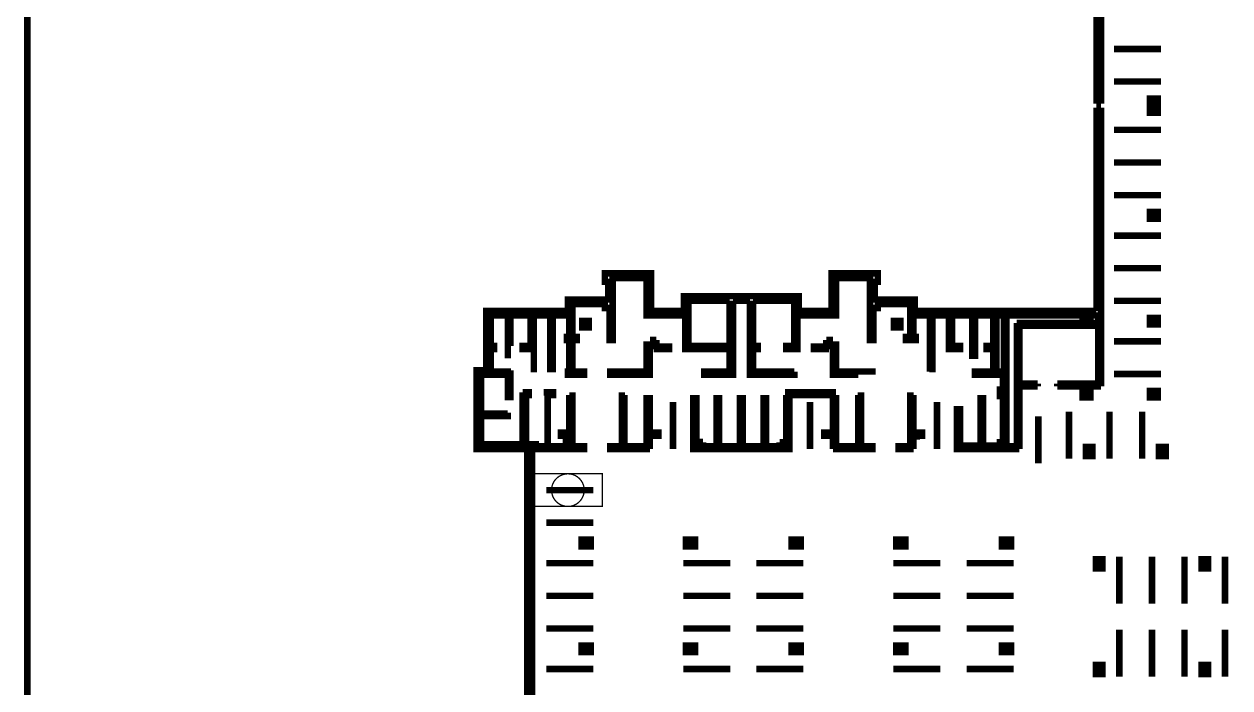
# Model space of a CAD drawing. Header units: millimetres. Extents: x 0 to 1249171, y -42321 to 335084.
# Drawn here: x 1010652 to 1103042, y 182300 to 233150 of the extents above; entities that cross this region are included whole.
import ezdxf

# ---------------------------------------------------------------- set-up
doc = ezdxf.new("R2010")
doc.units = ezdxf.units.MM
doc.header["$LTSCALE"] = 1000
for name, color, linetype in [('P_core', 1, 'Continuous'), ('P_lot', 5, 'Continuous'), ('留孔', 1, 'Continuous')]:
    doc.layers.add(name, color=color, linetype=linetype)
doc.layers.add('P_wall', color=7, linetype='Continuous', lineweight=50)

msp = doc.modelspace()

# ---------------------------------------------------------------- linework, layer by layer
at = {"layer": 'P_core'}
for points in [[(1054171.878457565, 209660.0000000001), (1053171.878457565, 209660.0000000001), (1054171.878457565, 210660.0000000001), (1053171.878457565, 210660.0000000001)], [(1077051.878345816, 209660.0000000001), (1078051.878345816, 209660.0000000001), (1077051.878345816, 210660.0000000001), (1078051.878345816, 210660.0000000001)]]:
    msp.add_solid(points, dxfattribs=at)
at = {"layer": 'P_lot', "extrusion": (4.979627287569227e-22, -5.180316286250142e-09, 1), "const_width": 500}
for points in [[(1094166.733943806, 231249.9997228928), (1097766.733943806, 231249.9997228928)], [(1094166.733943806, 228749.9997228928), (1097766.733943806, 228749.9997228928)]]:
    msp.add_lwpolyline(points, dxfattribs=at)
for points, elevation in [([(1094166.733943806, 225049.99972124), (1097766.733943806, 225049.99972124)], -1.295079071562541e-05), ([(1094166.733943806, 222549.99972124), (1097766.733943806, 222549.99972124)], -1.295079071562541e-05), ([(1094166.733943806, 220049.99972124), (1097766.733943806, 220049.99972124)], -1.295079071562628e-05), ([(1094166.733943806, 216949.99972124), (1097766.733943806, 216949.99972124)], -1.295079071562541e-05), ([(1094166.733943806, 214449.99972124), (1097766.733943806, 214449.99972124)], -1.295079071562628e-05), ([(1094166.733943806, 211949.99972124), (1097766.733943806, 211949.99972124)], -2.590158143125149e-05), ([(1094166.733943806, 208849.99972124), (1097766.733943806, 208849.99972124)], -1.295079071562628e-05), ([(1094166.733943806, 206349.99972124), (1097766.733943806, 206349.99972124)], -1.295079071562541e-05), ([(1050666.733943806, 197449.9997263694), (1054266.733943806, 197449.9997263694)], 1.718531491314773e-05), ([(1050666.733943806, 194949.9997263694), (1054266.733943806, 194949.9997263694)], 4.23452419752252e-06), ([(1050666.733943806, 191849.9997263694), (1054266.733943806, 191849.9997263694)], 4.23452419752252e-06), ([(1066766.733943826, 191849.9997263693), (1070366.733943826, 191849.9997263693)], -8.71626651810182e-06), ([(1082866.733943826, 191849.9997263694), (1086466.733943826, 191849.9997263694)], -8.71626651810182e-06), ([(1050666.733943806, 189349.9997263694), (1054266.733943806, 189349.9997263694)], 4.23452419752252e-06), ([(1066766.733943826, 189349.99972637), (1070366.733943826, 189349.99972637)], -1.126528810746246e-05), ([(1082866.733943826, 189349.99972637), (1086466.733943826, 189349.99972637)], -1.126528810746246e-05), ([(1050666.733943806, 186849.9997263694), (1054266.733943806, 186849.9997263694)], 4.234524197523387e-06), ([(1066766.733943826, 186849.99972637), (1070366.733943826, 186849.99972637)], -1.126528810746235e-05), ([(1082866.733943826, 186849.99972637), (1086466.733943826, 186849.99972637)], -1.126528810746256e-05), ([(1050666.733943806, 183749.9997263694), (1054266.733943806, 183749.9997263694)], 4.23452419752252e-06), ([(1066766.733943826, 183749.99972637), (1070366.733943826, 183749.99972637)], -1.126528810746246e-05), ([(1082866.733943826, 183749.99972637), (1086466.733943826, 183749.99972637)], -1.126528810746246e-05)]:
    msp.add_lwpolyline(points, dxfattribs=dict(at, elevation=elevation))
at = {"layer": 'P_lot', "const_width": 500}
for points in [[(1060373.418297257, 200599.7477865982), (1060373.418297257, 204199.7477865982)], [(1070873.418297257, 200599.7477848516), (1070873.418297257, 204199.7477848516)], [(1080601.730890335, 200599.7477832548), (1080601.730890335, 204199.7477832548)]]:
    msp.add_lwpolyline(points, dxfattribs=at)
at = {"layer": 'P_lot', "const_width": 500, "elevation": 4.234524197522544e-06}
msp.add_lwpolyline([(1088366.733943827, 199499.9997212398), (1088366.733943827, 203099.9997212398)], dxfattribs=at)
at = {"layer": 'P_lot', "extrusion": (5.180316286250142e-09, -4.989826842061759e-22, 1), "const_width": 500}
for points, elevation in [([(1090716.733943827, 203449.9997212398), (1090716.733943827, 199849.9997212398)], -2.240871160287909e-06), ([(1093816.733943826, 203449.9997212398), (1093816.733943826, 199849.9997212398)], -6.475395357813235e-06), ([(1096316.733943826, 203449.9997212398), (1096316.733943826, 199849.9997212398)], -6.475395357813235e-06), ([(1094566.733943826, 186749.9997212407), (1094566.733943826, 183149.9997212407)], -2.016881791525929e-06), ([(1097066.733943826, 186749.9997212407), (1097066.733943826, 183149.9997212407)], -2.016881791525061e-06), ([(1099566.733943826, 186749.9997212407), (1099566.733943826, 183149.9997212407)], -2.016881791525061e-06), ([(1102666.733943826, 186749.9997212407), (1102666.733943826, 183149.9997212407)], -2.016881791525061e-06)]:
    msp.add_lwpolyline(points, dxfattribs=dict(at, elevation=elevation))
at = {"layer": 'P_lot', "extrusion": (5.180316286250142e-09, 4.989826842061759e-22, 1), "const_width": 500}
for points, elevation in [([(1094566.733943826, 188749.9997212387), (1094566.733943826, 192349.9997212387)], -2.016881791525931e-06), ([(1097066.733943826, 188749.9997212387), (1097066.733943826, 192349.9997212387)], -2.016881791525064e-06), ([(1099566.733943826, 188749.9997212387), (1099566.733943826, 192349.9997212387)], -2.016881791525064e-06), ([(1102666.733943826, 188749.9997212387), (1102666.733943826, 192349.9997212387)], -2.016881791525064e-06)]:
    msp.add_lwpolyline(points, dxfattribs=dict(at, elevation=elevation))
at = {"layer": 'P_lot', "extrusion": (-4.979627287569227e-22, -5.180316286250142e-09, 1), "const_width": 500}
for points, elevation in [([(1064766.733943826, 191849.9997263693), (1061166.733943826, 191849.9997263693)], -8.716266518101814e-06), ([(1080866.733943826, 191849.9997263694), (1077266.733943826, 191849.9997263694)], -8.716266518101814e-06), ([(1064766.733943826, 189349.99972637), (1061166.733943826, 189349.99972637)], -1.126528810746245e-05), ([(1080866.733943826, 189349.99972637), (1077266.733943826, 189349.99972637)], -1.126528810746245e-05), ([(1064766.733943826, 186849.99972637), (1061166.733943826, 186849.99972637)], -1.126528810746234e-05), ([(1080866.733943826, 186849.99972637), (1077266.733943826, 186849.99972637)], -1.126528810746245e-05), ([(1064766.733943826, 183749.99972637), (1061166.733943826, 183749.99972637)], -1.126528810746245e-05), ([(1080866.733943826, 183749.99972637), (1077266.733943826, 183749.99972637)], -1.126528810746245e-05)]:
    msp.add_lwpolyline(points, dxfattribs=dict(at, elevation=elevation))
at = {"layer": 'P_wall', "const_width": 500}
for points in [[(1010901.866767701, 334834.20989163), (1248920.534759593, 334834.20989163), (1248920.534759593, -42071.08277393237), (1010901.866767701, -42071.08277393237)], [(1058601.731220077, 208604.9996471065), (1058351.731220077, 208604.9996471065), (1058351.731220077, 206534.9996471065), (1057851.731220077, 206534.9996471065), (1057851.731220077, 206284.9996471065), (1058601.731220077, 206284.9996471065)], [(1058601.731220077, 208604.9996471065), (1058351.731220077, 208604.9996471065), (1058351.731220077, 206534.9996471065), (1057851.731220077, 206534.9996471065), (1057851.731220077, 206284.9996471065), (1058601.731220077, 206284.9996471065)], [(1072621.73089899, 208604.9996471065), (1072871.73089899, 208604.9996471065), (1072871.73089899, 206534.9996471065), (1073371.73089899, 206534.9996471065), (1073371.73089899, 206284.9996471065), (1072621.73089899, 206284.9996471065)], [(1072621.73089899, 208604.9996471065), (1072871.73089899, 208604.9996471065), (1072871.73089899, 206534.9996471065), (1073371.73089899, 206534.9996471065), (1073371.73089899, 206284.9996471065), (1072621.73089899, 206284.9996471065)], [(1052321.731469234, 206284.8272689765), (1052321.731469535, 206534.9996471065), (1052421.731469234, 206534.9996471065), (1052421.731469234, 208394.9996471065), (1052671.731469234, 208394.9996471065), (1052671.731469234, 206534.8272689765), (1053071.731469234, 206534.8272689765), (1053071.731469234, 206284.8272689765), (1052471.731469234, 206284.8272689765)], [(1052321.731469234, 206284.8272689765), (1052321.731469535, 206534.9996471065), (1052421.731469234, 206534.9996471065), (1052421.731469234, 208394.9996471065), (1052671.731469234, 208394.9996471065), (1052671.731469234, 206534.8272689765), (1053071.731469234, 206534.8272689765), (1053071.731469234, 206284.8272689765), (1052471.731469234, 206284.8272689765)], [(1064711.73248856, 206534.9996471065), (1062861.732470802, 206534.9996471064), (1062861.732470802, 206284.9996471064), (1064961.73248856, 206284.9996471065), (1064961.73248856, 207034.9996471065), (1064711.73248856, 207034.9996471065)], [(1064711.73248856, 206534.9996471065), (1062861.732470802, 206534.9996471064), (1062861.732470802, 206284.9996471064), (1064961.73248856, 206284.9996471065), (1064961.73248856, 207034.9996471065), (1064711.73248856, 207034.9996471065)], [(1066511.730363046, 206534.9996471065), (1068361.730380804, 206534.9996471064), (1068361.730380804, 206284.9996471064), (1066261.730363046, 206284.9996471065), (1066261.730363046, 207034.9996471065), (1066511.730363046, 207034.9996471065)], [(1066511.730363046, 206534.9996471065), (1068361.730380804, 206534.9996471064), (1068361.730380804, 206284.9996471064), (1066261.730363046, 206284.9996471065), (1066261.730363046, 207034.9996471065), (1066511.730363046, 207034.9996471065)], [(1058601.731383895, 201604.9996441497), (1059251.731142929, 201604.9996441497), (1059251.731142929, 201854.9996441497), (1058601.731383895, 201854.9996441497), (1058601.731383895, 203754.9996441497), (1058351.731383895, 203754.9996441497), (1058351.731383895, 201304.999618783), (1058601.731383895, 201304.999618783)], [(1058601.731383895, 201604.9996441497), (1059251.731142929, 201604.9996441497), (1059251.731142929, 201854.9996441497), (1058601.731383895, 201854.9996441497), (1058601.731383895, 203754.9996441497), (1058351.731383895, 203754.9996441497), (1058351.731383895, 201304.999618783), (1058601.731383895, 201304.999618783)], [(1068803.730898989, 200854.9997514128), (1068803.730898989, 201104.9998063423), (1069051.750118718, 201104.9998063423), (1069051.995170159, 203654.9996441497), (1069301.995170159, 203654.9996441497), (1069302.277580448, 200604.999654651), (1068551.729761546, 200604.9996576656), (1068551.729761546, 200854.9997514128)], [(1068803.730898989, 200854.9997514128), (1068803.730898989, 201104.9998063423), (1069051.750118718, 201104.9998063423), (1069051.995170159, 203654.9996441497), (1069301.995170159, 203654.9996441497), (1069302.277580448, 200604.999654651), (1068551.729761546, 200604.9996576656), (1068551.729761546, 200854.9997514128)], [(1082872.731424342, 200604.9995983955), (1082872.731424342, 200854.9997514128), (1082371.731382372, 200854.9997514128), (1082371.731382372, 203654.9996441497), (1082121.731382372, 203654.9996441497), (1082122.748273443, 200604.9995983955)], [(1082872.731424342, 200604.9995983955), (1082872.731424342, 200854.9997514128), (1082371.731382372, 200854.9997514128), (1082371.731382372, 203654.9996441497), (1082121.731382372, 203654.9996441497), (1082122.748273443, 200604.9995983955)]]:
    msp.add_lwpolyline(points, close=True, dxfattribs=at)
for points in [[(1092816.734184204, 227049.9997203654), (1092816.734184204, 255179.9994043994)], [(1093166.150313561, 255180.0095392091), (1093166.734184204, 227049.9997203654)], [(1093166.734184204, 227049.9997203654), (1092816.734184204, 227049.9997203654)], [(1097516.734184204, 226949.9997203654), (1097516.734184204, 227449.9997203654), (1096916.734184204, 227449.9997203654), (1096916.734184204, 226949.9997203654), (1097516.734184204, 226949.9997203654)], [(1092816.734184204, 226749.9997203652), (1093166.734184204, 226749.9997203652)], [(1092816.734184204, 211179.9997203652), (1092816.734184204, 226749.9997203652)], [(1093166.734184204, 226749.9997203652), (1093166.734184204, 210829.9997203652)], [(1097516.734184204, 226349.9997203654), (1097516.734184204, 226849.9997203654), (1096916.734184204, 226849.9997203654), (1096916.734184204, 226349.9997203654), (1097516.734184204, 226349.9997203654)], [(1097516.734184204, 218249.9997203654), (1097516.734184204, 218749.9997203654), (1096916.734184204, 218749.9997203654), (1096916.734184204, 218249.9997203654), (1097516.734184204, 218249.9997203654)], [(1064711.732492244, 211954.999422656), (1061561.7333366, 211954.9996167434), (1061561.734251574, 208494.9996467428), (1062171.731952616, 208494.9996471065), (1062171.731952616, 208244.9996471065), (1061311.734263942, 208244.9996467428), (1061311.734091581, 210834.9997510492), (1058351.731952616, 210834.9997514128), (1058351.731952616, 213604.9995818597), (1058351.731466922, 213704.999451261), (1055751.731466922, 213704.999451261), (1055751.731466922, 213404.9994512611), (1055751.731466922, 212054.9994132519), (1055751.731466922, 212054.9994132519), (1055751.731466922, 208944.9995818597), (1055501.731466922, 208944.9995818597), (1055501.731609465, 211404.9995821357), (1055151.731898665, 211404.9995821357), (1055151.731756121, 211704.9995657079), (1052671.731469234, 211704.999451261), (1052671.731472378, 209194.9995818597), (1052994.729546717, 209194.9995818597), (1052994.729546717, 208944.9993046654), (1052244.731472698, 208944.9995818597), (1052244.731472698, 209194.9995818597), (1052421.731472087, 209194.9995821498), (1052421.731469202, 210834.9994738058), (1049711.731779175, 210834.9994738058), (1049711.731608474, 208244.9996471065), (1048851.731469234, 208244.9996471065), (1048851.731469234, 208494.9996471065), (1049461.731620842, 208494.9996471065), (1049461.73177606, 210834.9994738058), (1046411.929657395, 210834.9994738058), (1046411.929657395, 208494.9996471065), (1046661.730478845, 208494.9996471065), (1046661.730478845, 208244.9996471065), (1046411.929657395, 208244.9996471065), (1046411.929657395, 206534.9996471065), (1047711.730364568, 206534.9996471065), (1047711.730364568, 206284.9996471065), (1045661.731142954, 206284.9996471065), (1045661.731142954, 206284.9996636423), (1045661.731142953, 206284.9996636423), (1045661.731142954, 200954.999327333), (1048851.731469234, 200954.9997514128), (1048851.731469234, 203654.9996441497), (1049101.731469234, 203654.9996441497), (1049101.731469234, 200954.9997514128), (1049851.730900512, 200954.9997514128), (1049851.730900512, 200604.9997514127), (1045311.731142954, 200604.9997514127), (1045311.731142953, 206634.9996471065), (1046061.929657395, 206634.9996471065), (1046061.929657395, 211184.9997514128), (1052321.731469234, 211184.9997514128), (1052321.731469234, 212054.9994132519), (1055401.731466922, 212054.9994132519), (1055401.731466922, 213404.9994512611), (1055151.731524936, 213404.9994512611), (1055151.731524936, 214054.999451261), (1058701.731952616, 214054.999451261), (1058701.731952616, 211184.9997514128), (1060861.731637751, 211184.9997514128), (1061211.730100766, 211184.9997514128), (1061211.730100766, 212304.9996383088), (1070011.729976001, 212304.9990960963), (1070011.729976001, 211184.9997514128), (1072521.73089899, 211184.9997514128), (1072521.73089899, 214054.5973303338), (1076071.73132667, 214054.5973303338), (1076071.73132667, 213404.5973303338), (1075821.731498111, 213404.5973534178), (1075821.731441651, 212054.9995548598), (1078901.731382372, 212054.9994149854), (1078901.731382372, 211184.9997514128), (1081761.731110089, 211184.9997514128), (1085161.929657395, 211184.9997514128), (1085161.929657395, 209344.9996471065), (1085161.730666596, 208094.9996471065), (1084911.73180404, 208094.9996471065), (1084911.73180404, 208244.9996471065), (1084411.73180404, 208244.9996471065), (1084411.73180404, 208494.9996471065), (1084911.73180404, 208494.9996471065), (1084911.731804039, 210834.9997514128), (1081761.731110089, 210834.9997514128), (1081761.731230764, 208494.9996471065), (1082371.731382372, 208494.9996471065), (1082371.731382372, 208244.9996471065), (1081511.731243132, 208244.9996471065), (1081511.731073691, 210834.9997514128), (1078801.731382372, 210834.9997514128), (1078801.731382372, 209194.9995821498), (1078978.731378909, 209194.9995818597), (1078978.731378909, 208944.9995818597), (1078751.731378909, 208944.9995818597), (1078228.73330489, 208944.9995818597), (1078228.73330489, 209194.9995818597), (1078551.731382372, 209194.9995818597), (1078551.731382372, 211704.9995818597), (1076071.731095485, 211704.9995818597), (1076071.731095485, 211404.9995821357), (1075721.731099598, 211404.9995821357), (1075721.731104761, 208944.9995818597), (1075471.731104761, 208944.9995818597), (1075471.731528423, 213704.999451261), (1072871.73146769, 213704.999451261), (1072871.730888725, 210834.9997514128), (1069911.734198771, 210834.9997514128), (1069911.734023145, 208244.9996471065), (1069051.249802417, 208244.9996471065), (1069051.249802417, 208494.9996471065), (1069661.734035513, 208494.9996471065), (1069661.734035513, 211954.9991176613), (1066511.730100655, 211954.999311749)], [(1064711.732492244, 211954.999422656), (1061561.7333366, 211954.9996167434), (1061561.734251574, 208494.9996467428), (1062171.731952616, 208494.9996471065), (1062171.731952616, 208244.9996471065), (1061311.734263942, 208244.9996467428), (1061311.734091581, 210834.9997510492), (1058351.731952616, 210834.9997514128), (1058351.731952616, 213604.9995818597), (1058351.731466922, 213704.999451261), (1055751.731466922, 213704.999451261), (1055751.731466922, 213404.9994512611), (1055751.731466922, 212054.9994132519), (1055751.731466922, 212054.9994132519), (1055751.731466922, 208944.9995818597), (1055501.731466922, 208944.9995818597), (1055501.731609465, 211404.9995821357), (1055151.731898665, 211404.9995821357), (1055151.731756121, 211704.9995657079), (1052671.731469234, 211704.999451261), (1052671.731472378, 209194.9995818597), (1052994.729546717, 209194.9995818597), (1052994.729546717, 208944.9993046654), (1052244.731472698, 208944.9995818597), (1052244.731472698, 209194.9995818597), (1052421.731472087, 209194.9995821498), (1052421.731469202, 210834.9994738058), (1049711.731779175, 210834.9994738058), (1049711.731608474, 208244.9996471065), (1048851.731469234, 208244.9996471065), (1048851.731469234, 208494.9996471065), (1049461.731620842, 208494.9996471065), (1049461.73177606, 210834.9994738058), (1046411.929657395, 210834.9994738058), (1046411.929657395, 208494.9996471065), (1046661.730478845, 208494.9996471065), (1046661.730478845, 208244.9996471065), (1046411.929657395, 208244.9996471065), (1046411.929657395, 206534.9996471065), (1047711.730364568, 206534.9996471065), (1047711.730364568, 206284.9996471065), (1045661.731142954, 206284.9996471065), (1045661.731142954, 206284.9996636423), (1045661.731142953, 206284.9996636423), (1045661.731142954, 200954.999327333), (1048851.731469234, 200954.9997514128), (1048851.731469234, 203654.9996441497), (1049101.731469234, 203654.9996441497), (1049101.731469234, 200954.9997514128), (1049851.730900512, 200954.9997514128), (1049851.730900512, 200604.9997514127), (1045311.731142954, 200604.9997514127), (1045311.731142953, 206634.9996471065), (1046061.929657395, 206634.9996471065), (1046061.929657395, 211184.9997514128), (1052321.731469234, 211184.9997514128), (1052321.731469234, 212054.9994132519), (1055401.731466922, 212054.9994132519), (1055401.731466922, 213404.9994512611), (1055151.731524936, 213404.9994512611), (1055151.731524936, 214054.999451261), (1058701.731952616, 214054.999451261), (1058701.731952616, 211184.9997514128), (1060861.731637751, 211184.9997514128), (1061211.730100766, 211184.9997514128), (1061211.730100766, 212304.9996383088), (1070011.729976001, 212304.9990960963), (1070011.729976001, 211184.9997514128), (1072521.73089899, 211184.9997514128), (1072521.73089899, 214054.5973303338), (1076071.73132667, 214054.5973303338), (1076071.73132667, 213404.5973303338), (1075821.731498111, 213404.5973534178), (1075821.731441651, 212054.9995548598), (1078901.731382372, 212054.9994149854), (1078901.731382372, 211184.9997514128), (1081761.731110089, 211184.9997514128), (1085161.929657395, 211184.9997514128), (1085161.929657395, 209344.9996471065), (1085161.730666596, 208094.9996471065), (1084911.73180404, 208094.9996471065), (1084911.73180404, 208244.9996471065), (1084411.73180404, 208244.9996471065), (1084411.73180404, 208494.9996471065), (1084911.73180404, 208494.9996471065), (1084911.731804039, 210834.9997514128), (1081761.731110089, 210834.9997514128), (1081761.731230764, 208494.9996471065), (1082371.731382372, 208494.9996471065), (1082371.731382372, 208244.9996471065), (1081511.731243132, 208244.9996471065), (1081511.731073691, 210834.9997514128), (1078801.731382372, 210834.9997514128), (1078801.731382372, 209194.9995821498), (1078978.731378909, 209194.9995818597), (1078978.731378909, 208944.9995818597), (1078751.731378909, 208944.9995818597), (1078228.73330489, 208944.9995818597), (1078228.73330489, 209194.9995818597), (1078551.731382372, 209194.9995818597), (1078551.731382372, 211704.9995818597), (1076071.731095485, 211704.9995818597), (1076071.731095485, 211404.9995821357), (1075721.731099598, 211404.9995821357), (1075721.731104761, 208944.9995818597), (1075471.731104761, 208944.9995818597), (1075471.731528423, 213704.999451261), (1072871.73146769, 213704.999451261), (1072871.730888725, 210834.9997514128), (1069911.734198771, 210834.9997514128), (1069911.734023145, 208244.9996471065), (1069051.249802417, 208244.9996471065), (1069051.249802417, 208494.9996471065), (1069661.734035513, 208494.9996471065), (1069661.734035513, 211954.9991176613), (1066511.730100655, 211954.999311749)], [(1064961.732147029, 211954.9994072522), (1064961.732492244, 211954.9994072522), (1064961.732374559, 208244.9996471065), (1064961.732374559, 207794.9996471065), (1064711.732374559, 207794.9996471065), (1064711.732374559, 208244.9996471065), (1064361.732374559, 208244.9996471065), (1064361.732374559, 208494.9996471065), (1064711.732374559, 208494.9996471065), (1064711.732492244, 211954.9994072522)], [(1064961.732147029, 211954.9994072522), (1064961.732492244, 211954.9994072522), (1064961.732374559, 208244.9996471065), (1064961.732374559, 207794.9996471065), (1064711.732374559, 207794.9996471065), (1064711.732374559, 208244.9996471065), (1064361.732374559, 208244.9996471065), (1064361.732374559, 208494.9996471065), (1064711.732374559, 208494.9996471065), (1064711.732492244, 211954.9994072522)], [(1064961.732208568, 211954.9994072522), (1066261.730477047, 211954.9993271527)], [(1066261.730477047, 211954.999311749), (1066261.730477047, 208244.9996471065), (1066261.730477047, 207794.9996471065), (1066511.730477047, 207794.9996471065), (1066511.730477047, 208244.9996471065), (1066861.730477047, 208244.9996471065), (1066861.730477047, 208494.9996471065), (1066511.730477047, 208494.9996471065), (1066511.730477047, 211954.999311749)], [(1066261.730477047, 211954.999311749), (1066261.730477047, 208244.9996471065), (1066261.730477047, 207794.9996471065), (1066511.730477047, 207794.9996471065), (1066511.730477047, 208244.9996471065), (1066861.730477047, 208244.9996471065), (1066861.730477047, 208494.9996471065), (1066511.730477047, 208494.9996471065), (1066511.730477047, 211954.999311749)], [(1047711.730933256, 207534.9997864866), (1047711.730933256, 210834.9998907929)], [(1047911.730933256, 208494.9997864865), (1047911.730933256, 210834.9998907929)], [(1050966.734061559, 210834.9998907929), (1050966.7885978, 206464.8090350227)], [(1051166.734061559, 210834.9998907929), (1051166.7885978, 206464.8090350227)], [(1066261.730931734, 206284.9997864865), (1066261.733481056, 210834.9998907929)], [(1066511.733481056, 210834.9998847438), (1066511.730937783, 206534.9997864865)], [(1080056.734228792, 210834.9998907929), (1080056.677309226, 206535.0129037561)], [(1080256.734228792, 210834.9998907929), (1080256.679692552, 206484.9829316759)], [(1083311.732487005, 207485.4572602658), (1083311.732487005, 210834.9998907926)], [(1083511.732487005, 207485.4572602658), (1083511.732487005, 210834.9998907926)], [(1085161.929655045, 211179.9997203652), (1092816.734184204, 211179.9997203652)], [(1085161.929656469, 210829.9997203652), (1085161.929655045, 211179.9997203652)], [(1093166.734184204, 210829.9997203652), (1085161.929656469, 210829.9997203652)], [(1085716.733943826, 205399.9997212398), (1085716.733943826, 210879.9997212398)], [(1085916.733943826, 205599.9997212398), (1085916.733943826, 210879.9997212398)], [(1092366.734184196, 210679.9997203654), (1092366.734184196, 211179.9997203654), (1091766.734184196, 211179.9997203654), (1091766.734184196, 210679.9997203654), (1092366.734184196, 210679.9997203654)], [(1092966.733943806, 210879.9997212398), (1092966.733943806, 205599.9997212398)], [(1093166.733943806, 210879.9997212398), (1093166.733943806, 205399.9997212398)], [(1097516.734184204, 210149.9997203654), (1097516.734184204, 210649.9997203654), (1096916.734184204, 210649.9997203654), (1096916.734184204, 210149.9997203654), (1097516.734184204, 210149.9997203654)], [(1064711.732966036, 208494.999787817), (1064711.732966036, 209834.970663533)], [(1064961.541736964, 208244.9997212398), (1064961.541736964, 209834.9706618389)], [(1086711.932294489, 205399.9997212398), (1086711.932294489, 210249.9997212398)], [(1086711.932294489, 210249.9997212398), (1092966.733943806, 210249.9997212398)], [(1086911.932294489, 205599.9997212398), (1086911.932294489, 210049.9997212398)], [(1086911.932294489, 210049.9997212398), (1092966.733943806, 210049.9997212398)], [(1052421.733907219, 208344.9997864866), (1052421.733907219, 208944.9997212398)], [(1052671.733907219, 206534.8282643472), (1052671.733907219, 208994.9997212398)], [(1052671.733907219, 208994.9997212398), (1053121.733939438, 208994.9997212398)], [(1059101.733023848, 208944.9990472695), (1058601.733925562, 208944.998999044)], [(1058901.733023848, 208744.9990279793), (1058601.733944853, 208744.998999044)], [(1058901.733023849, 208244.9997212397), (1058901.733397014, 208744.9990279793)], [(1058901.733023848, 208244.9990279793), (1058901.733023848, 208744.9990279793)], [(1059101.733023848, 208445.1506506715), (1059101.733023848, 208944.9990472695)], [(1059101.733069367, 208445.1506506658), (1059101.733496866, 208944.9990472696)], [(1072121.735220963, 208445.1506506658), (1072121.734793464, 208944.9990472696)], [(1072121.735266481, 208944.9990472695), (1072621.734364767, 208944.998999044)], [(1072121.735266481, 208445.1506506715), (1072121.735266481, 208944.9990472695)], [(1072321.73526648, 208244.9997212397), (1072321.734893315, 208744.9990279793)], [(1072321.735266481, 208744.9990279793), (1072621.734345477, 208744.998999044)], [(1072321.735266481, 208244.9990279793), (1072321.735266481, 208744.9990279793)], [(1049711.734046459, 206464.795919387), (1049711.734046459, 208244.9997864866)], [(1058901.733023849, 208244.9997212397), (1060311.451353185, 208244.9997212396)], [(1059101.733069367, 208445.1506506658), (1060311.451353185, 208444.9997212396)], [(1061521.55114609, 208244.9997192434), (1064392.887633312, 208244.9997212398)], [(1061551.550563518, 208494.9997861229), (1064761.541736964, 208494.9997861229)], [(1064392.887633312, 208244.9997212398), (1064861.541736964, 208244.9997212398)], [(1064711.729214606, 206534.9848019677), (1064711.736899891, 208245.0147057585)], [(1064861.541736964, 208244.9997212398), (1064951.541736964, 208244.9997212398)], [(1064951.541736964, 208244.9997212398), (1064961.541736964, 208244.9997212398)], [(1064961.541736964, 208244.9997212398), (1064961.533518068, 206284.9997864865)], [(1072121.735266481, 208445.1506506715), (1070911.977128743, 208444.4869794807)], [(1072321.735266481, 208244.4869794807), (1070911.977128743, 208244.4869794807)], [(1084911.932376747, 208244.9997864865), (1084911.932376747, 206884.9997864865)], [(1085161.932376747, 208244.9997864865), (1085161.932376747, 206884.9997864865)], [(1085911.730002487, 205144.999702036), (1085911.929614838, 205144.999702036), (1085911.929614838, 204644.999702036), (1085411.929614838, 204644.999702036), (1085411.929614838, 205144.999702036), (1085661.731139931, 205144.999702036), (1085661.731139931, 206284.8272689765), (1083511.731918317, 206284.8272689765), (1083511.731918317, 206534.8286251916), (1084911.73180404, 206534.8286251916), (1084911.73180404, 206884.9996471065), (1085161.73180404, 206884.9996471065), (1085161.73180404, 206534.8285764807), (1085911.929614838, 206534.8285764807), (1085911.929614838, 204834.9996471065), (1085911.730002487, 204834.9996471065)], [(1085911.730002487, 205144.999702036), (1085911.929614838, 205144.999702036), (1085911.929614838, 204644.999702036), (1085411.929614838, 204644.999702036), (1085411.929614838, 205144.999702036), (1085661.731139931, 205144.999702036), (1085661.731139931, 206284.8272689765), (1083511.731918317, 206284.8272689765), (1083511.731918317, 206534.8286251916), (1084911.73180404, 206534.8286251916), (1084911.73180404, 206884.9996471065), (1085161.73180404, 206884.9996471065), (1085161.73180404, 206534.8285764807), (1085911.929614838, 206534.8285764807), (1085911.929614838, 204834.9996471065), (1085911.730002487, 204834.9996471065)], [(1045361.731142954, 206584.9995983955), (1045361.731142954, 206584.9996636423)], [(1045361.731142954, 206584.9995983955), (1045361.731142954, 206584.9996636423)], [(1047711.730933256, 204324.9997864864), (1047711.730933256, 206634.9997864866)], [(1047911.730933256, 206634.9997864866), (1047911.730933256, 204324.9997864864)], [(1052321.732038139, 206464.795919462), (1052421.733907219, 206464.795919387)], [(1052321.734371955, 206284.8275243136), (1052471.535931438, 206284.8287752259)], [(1052651.535931438, 206284.8287773966), (1052471.535931438, 206284.8287752259)], [(1052651.535931438, 206284.8287773966), (1053811.753380085, 206283.9583499789)], [(1053811.840758494, 206534.8258245339), (1052671.733907219, 206534.8282643472)], [(1055311.734119263, 206285.0863904593), (1057961.337765672, 206284.8247681404)], [(1055311.821077169, 206535.0834375216), (1057961.337765672, 206534.8218153378)], [(1062511.643683502, 206534.9703510604), (1064711.729214606, 206534.9848019677)], [(1064961.533518068, 206284.9997864865), (1062511.643683502, 206284.9997864865)], [(1066261.730931734, 206284.9997864865), (1069911.732166184, 206284.9997864865)], [(1066511.730937783, 206534.9997864865), (1069661.732166184, 206534.9997864865)], [(1075911.646780499, 206535.4584344602), (1073241.337765672, 206534.9997212472)], [(1074571.570423414, 206285.2282902299), (1073241.337765672, 206284.9997864865)], [(1086711.932536963, 206474.9997864866), (1086711.932536963, 200804.9997377756)], [(1086711.932536963, 206474.9997864866), (1086911.932536963, 206474.9997864866)], [(1086911.932536963, 206474.9997864866), (1086911.932536963, 200604.9997377756)], [(1048851.733907219, 204935.1964196822), (1049571.638683998, 204935.1964196822)], [(1048851.733907219, 203654.9997835298), (1048851.733907219, 204935.1964196822)], [(1050471.638683998, 204935.1964196822), (1051421.733894574, 204935.1964196822)], [(1052671.731449962, 204935.1964196822), (1052671.731502933, 200804.9998907929)], [(1056451.897872883, 204935.1964196822), (1056451.897889535, 200804.9998907929)], [(1068951.733905696, 204935.1964196822), (1072871.733905696, 204935.1964196822)], [(1074771.570423414, 204935.1964196822), (1074771.570406762, 200804.9998907929)], [(1078551.734362283, 200804.9998907929), (1078551.734415254, 204934.9673624758)], [(1086711.932294489, 205399.9997212398), (1088316.733943826, 205399.9997212398)], [(1086911.932294489, 205599.9997212398), (1088316.733943826, 205599.9997212398)], [(1088316.733943826, 205599.9997212398), (1088316.733943826, 205399.9997212398)], [(1092966.733943806, 205599.9997212398), (1089816.733943826, 205599.9997212398)], [(1089816.733943826, 205599.9997212398), (1089816.733943826, 205399.9997212398)], [(1093166.733943806, 205399.9997212398), (1089816.733943826, 205399.9997212398)], [(1092366.734184196, 204549.9997203653), (1092366.734184196, 205049.9997203653), (1091766.734184196, 205049.9997203653), (1091766.734184196, 204549.9997203653), (1092366.734184196, 204549.9997203653)], [(1097516.734184204, 204549.9997203653), (1097516.734184204, 205049.9997203653), (1096916.734184204, 205049.9997203653), (1096916.734184204, 204549.9997203653), (1097516.734184204, 204549.9997203653)], [(1049101.733907219, 204735.1964196822), (1049101.733907219, 203654.9997835298)], [(1049571.638683998, 204735.1964196822), (1049101.733907219, 204735.1964196822)], [(1050771.638683998, 204735.1964196822), (1051421.733894574, 204735.1964196822)], [(1050771.638683998, 204735.1964196822), (1050771.638683998, 200804.9998907929)], [(1052421.733894574, 204735.1964196822), (1052421.733945275, 200804.9998907929)], [(1056650.897873597, 204735.1964196822), (1056650.897889535, 200804.9998907929)], [(1058351.734390601, 204735.1964196822), (1058351.734390601, 200804.9998907929)], [(1058601.734390601, 204735.1964196822), (1058601.734390601, 200604.9998907929)], [(1061921.734390601, 200604.9998907929), (1061921.734390601, 204735.1964196822)], [(1062171.734390601, 204735.1964196822), (1062171.734390601, 200804.9998907929)], [(1063711.351746391, 204735.1964196822), (1063711.351746391, 200804.9998907929)], [(1063911.351746391, 204735.1964196822), (1063911.351746391, 200804.9998907929)], [(1065511.73423029, 204735.1964196822), (1065511.73423029, 200804.9998907929)], [(1065711.734145176, 204735.1964196822), (1065711.734145176, 200804.9998907929)], [(1067311.720165913, 204735.1964196822), (1067311.720165913, 200804.9998907929)], [(1067511.720165913, 204735.1964196822), (1067511.720165913, 200804.9998907929)], [(1069051.733905696, 200804.9998907929), (1069051.733905696, 204735.1964196822)], [(1072621.733905696, 204735.1964196822), (1069301.733905696, 204735.1964196822)], [(1069301.733905696, 204735.1964196822), (1069301.733905696, 200604.9998907929)], [(1072621.733905696, 200604.9998907929), (1072621.733905696, 204735.1964196822)], [(1072871.733905696, 204735.1964196822), (1072871.733905696, 200804.9998907929)], [(1074572.570422701, 204735.1964196822), (1074572.570406762, 200804.9998907929)], [(1078801.734414119, 204734.9673624758), (1078801.734360851, 200604.9998907929)], [(1083941.330828929, 200854.9998142842), (1083941.330828929, 204734.9673624758)], [(1084141.330828929, 200854.9998142842), (1084141.330828929, 204734.9673624758)], [(1085661.498884826, 200814.97976935), (1085661.498884826, 204644.999841416)], [(1085911.759001175, 200814.97976935), (1085911.759001175, 204644.999841416)], [(1045661.731711642, 203324.999786486), (1047711.730933256, 203324.9997864864)], [(1045661.731711642, 203124.999786486), (1047951.733849868, 203124.9997864864)], [(1052671.730900513, 201304.9763030007), (1052671.730900513, 201304.9763030007), (1052171.729763069, 201304.9763030007), (1052171.729763069, 201604.9996441497), (1051771.731141479, 201604.9996441497), (1051771.731141479, 201854.9996441497), (1052421.730900513, 201854.9996441497), (1052421.73089641, 203754.9996441497), (1052671.73089641, 203754.9996441497), (1052671.730900513, 201304.9996471065)], [(1052671.730900513, 201304.9763030007), (1052671.730900513, 201304.9763030007), (1052171.729763069, 201304.9763030007), (1052171.729763069, 201604.9996441497), (1051771.731141479, 201604.9996441497), (1051771.731141479, 201854.9996441497), (1052421.730900513, 201854.9996441497), (1052421.73089641, 203754.9996441497), (1052671.73089641, 203754.9996441497), (1052671.730900513, 201304.9996471065)], [(1061921.730246451, 200604.9996842956), (1062671.730246451, 200604.9996812831), (1062671.730246451, 200854.9997514128), (1062421.731383895, 200854.9997514128), (1062421.731383895, 201129.9998063423), (1062171.731952616, 201129.9998063423), (1062171.731952616, 203654.9996441497), (1061921.731952616, 203654.9996441497), (1061921.731952616, 200904.9993207885)], [(1061921.730246451, 200604.9996842956), (1062671.730246451, 200604.9996812831), (1062671.730246451, 200854.9997514128), (1062421.731383895, 200854.9997514128), (1062421.731383895, 201129.9998063423), (1062171.731952616, 201129.9998063423), (1062171.731952616, 203654.9996441497), (1061921.731952616, 203654.9996441497), (1061921.731952616, 200904.9993207885)], [(1072871.73089899, 201304.9992924664), (1072621.73089899, 201304.9989661485), (1072621.73089899, 201604.9996441497), (1071971.731139956, 201604.9996441497), (1071971.731139956, 201854.9996441497), (1072621.73089899, 201854.9996441497), (1072621.730903268, 203754.9996441497), (1072871.730903268, 203754.9996441497), (1072871.73089899, 201304.9989661485)], [(1072871.73089899, 201304.9992924664), (1072621.73089899, 201304.9989661485), (1072621.73089899, 201604.9996441497), (1071971.731139956, 201604.9996441497), (1071971.731139956, 201854.9996441497), (1072621.73089899, 201854.9996441497), (1072621.730903268, 203754.9996441497), (1072871.730903268, 203754.9996441497), (1072871.73089899, 201304.9989661485)], [(1078551.730244928, 201304.9996471065), (1078551.731377332, 203754.9996441497), (1078801.731377332, 203754.9996441497), (1078801.731373753, 201854.9996441497), (1079451.731132787, 201854.9996441497), (1079451.731132787, 201604.9996441497), (1079051.731373753, 201604.9996441497), (1079051.730245413, 201304.9996471065)], [(1078551.730244928, 201304.9996471065), (1078551.731377332, 203754.9996441497), (1078801.731377332, 203754.9996441497), (1078801.731373753, 201854.9996441497), (1079451.731132787, 201854.9996441497), (1079451.731132787, 201604.9996441497), (1079051.731373753, 201604.9996441497), (1079051.730245413, 201304.9996471065)], [(1085911.758430208, 202154.9997514128), (1085911.929614838, 200654.9997514127), (1085911.929614838, 200604.9995983955), (1085161.929614838, 200604.9995983955), (1085161.929614838, 200854.9995983955), (1085411.731139919, 200854.9995983955), (1085411.731139919, 201104.9998063423), (1085661.6988029, 201104.9998063423), (1085661.498316138, 202654.9797829873), (1085911.758432487, 202654.9797829873), (1085911.758432487, 202154.9797829873)], [(1085911.758430208, 202154.9997514128), (1085911.929614838, 200654.9997514127), (1085911.929614838, 200604.9995983955), (1085161.929614838, 200604.9995983955), (1085161.929614838, 200854.9995983955), (1085411.731139919, 200854.9995983955), (1085411.731139919, 201104.9998063423), (1085661.6988029, 201104.9998063423), (1085661.498316138, 202654.9797829873), (1085911.758432487, 202654.9797829873), (1085911.758432487, 202154.9797829873)], [(1079051.730244929, 201304.999618783), (1078551.730244929, 201304.999618783), (1078551.730330383, 201304.9763463337)], [(1079051.730244929, 201304.999618783), (1078551.730244929, 201304.999618783), (1078551.730330383, 201304.9763463337)], [(1053811.790584683, 200804.9998907929), (1045561.734149671, 200804.9998907929)], [(1053811.790584683, 200604.9998907929), (1045561.734149671, 200604.9998907929)], [(1049216.734184204, 200605.0103046432), (1049566.734184204, 200605.0103046434)], [(1049216.734184204, 161824.9994503865), (1049216.734184204, 200605.0103046432)], [(1049566.734184204, 200605.0103046434), (1049566.734184204, 161824.9994503865)], [(1055311.753246659, 200804.9998907929), (1058601.734390601, 200804.9998907929)], [(1058601.734390601, 200604.9998907929), (1055311.753246659, 200604.9998907929)], [(1061921.730246451, 201129.9998063423), (1061921.730246451, 200604.9997514128), (1062421.731383895, 200604.9997514128)], [(1061921.730246451, 201129.9998063423), (1061921.730246451, 200604.9997514128), (1062421.731383895, 200604.9997514128)], [(1069301.733905696, 200604.9998907929), (1061921.734390601, 200604.9998907929)], [(1062171.734390601, 200804.9998907929), (1069051.733905696, 200804.9998907929)], [(1069302.231283665, 201104.9998063423), (1069302.277580448, 201104.9998063423), (1069302.277580448, 200604.999654651), (1068803.730898989, 200604.999654651)], [(1069302.231283665, 201104.9998063423), (1069302.277580448, 201104.9998063423), (1069302.277580448, 200604.999654651), (1068803.730898989, 200604.999654651)], [(1075911.678069581, 200604.9998907929), (1072621.733905696, 200604.9998907929)], [(1072871.733905696, 200804.9998907929), (1075911.678069581, 200804.9998907929)], [(1077411.714051175, 200804.9998907929), (1078551.734362283, 200804.9998907929)], [(1078801.734360851, 200604.9998907929), (1077411.714051175, 200604.9998907929)], [(1082872.73199303, 200854.9998907928), (1085161.930183526, 200854.9997377756)], [(1085161.930183526, 200604.9997377756), (1082872.73199303, 200604.9997377756)], [(1085911.875406366, 201104.9998063423), (1085911.929614838, 200604.9995983955), (1085411.731139919, 200604.9997514128)], [(1085911.875406366, 201104.9998063423), (1085911.929614838, 200604.9995983955), (1085411.731139919, 200604.9997514128)], [(1086711.932536963, 200804.9997377756), (1085911.932536963, 200804.9997377756)], [(1086911.932536963, 200604.9997377756), (1085911.932536963, 200604.9997377756)], [(1054066.734184182, 193149.9997203663), (1054066.734184182, 193649.9997203663), (1053366.734184182, 193649.9997203663), (1053366.734184182, 193149.9997203663), (1054066.734184182, 193149.9997203663)], [(1062066.734184203, 193149.9997203663), (1062066.734184203, 193649.9997203663), (1061366.734184203, 193649.9997203663), (1061366.734184203, 193149.9997203663), (1062066.734184203, 193149.9997203663)], [(1070166.734184203, 193149.9997203663), (1070166.734184203, 193649.9997203663), (1069466.734184203, 193649.9997203663), (1069466.734184203, 193149.9997203663), (1070166.734184203, 193149.9997203663)], [(1078166.734184203, 193149.9997203663), (1078166.734184203, 193649.9997203663), (1077466.734184203, 193649.9997203663), (1077466.734184203, 193149.9997203663), (1078166.734184203, 193149.9997203663)], [(1086266.734184207, 193149.9997203663), (1086266.734184207, 193649.9997203663), (1085566.734184207, 193649.9997203663), (1085566.734184207, 193149.9997203663), (1086266.734184207, 193149.9997203663)], [(1093266.734184192, 192149.9997203484), (1092766.734184192, 192149.9997203484), (1092766.734184192, 191449.9997203484), (1093266.734184192, 191449.9997203484), (1093266.734184192, 192149.9997203484)], [(1101366.734184192, 192149.9997203484), (1100866.734184192, 192149.9997203484), (1100866.734184192, 191449.9997203484), (1101366.734184192, 191449.9997203484), (1101366.734184192, 192149.9997203484)], [(1054066.734184182, 185049.9997203663), (1054066.734184182, 185549.9997203663), (1053366.734184182, 185549.9997203663), (1053366.734184182, 185049.9997203663), (1054066.734184182, 185049.9997203663)], [(1062066.734184203, 185049.9997203663), (1062066.734184203, 185549.9997203663), (1061366.734184203, 185549.9997203663), (1061366.734184203, 185049.9997203663), (1062066.734184203, 185049.9997203663)], [(1070166.734184203, 185049.9997203663), (1070166.734184203, 185549.9997203663), (1069466.734184203, 185549.9997203663), (1069466.734184203, 185049.9997203663), (1070166.734184203, 185049.9997203663)], [(1078166.734184203, 185049.9997203663), (1078166.734184203, 185549.9997203663), (1077466.734184203, 185549.9997203663), (1077466.734184203, 185049.9997203663), (1078166.734184203, 185049.9997203663)], [(1086266.734184207, 185049.9997203663), (1086266.734184207, 185549.9997203663), (1085566.734184207, 185549.9997203663), (1085566.734184207, 185049.9997203663), (1086266.734184207, 185049.9997203663)], [(1093266.734184205, 184049.9997203484), (1092766.734184205, 184049.9997203484), (1092766.734184205, 183349.9997203484), (1093266.734184205, 183349.9997203484), (1093266.734184205, 184049.9997203484)], [(1101366.734184205, 184049.9997203484), (1100866.734184205, 184049.9997203484), (1100866.734184205, 183349.9997203484), (1101366.734184205, 183349.9997203484), (1101366.734184205, 184049.9997203484)]]:
    msp.add_lwpolyline(points, dxfattribs=at)
at = {"layer": 'P_wall', "const_width": 500, "elevation": -9.684740575663949e-06}
for points in [[(1092516.734184361, 200749.9997201452), (1092016.734184361, 200749.9997201452), (1092016.734184361, 200049.9997201452), (1092516.734184361, 200049.9997201452), (1092516.734184361, 200749.9997201452)], [(1098116.734184361, 200749.9997201452), (1097616.734184361, 200749.9997201452), (1097616.734184361, 200049.9997201452), (1098116.734184361, 200049.9997201452), (1098116.734184361, 200749.9997201452)]]:
    msp.add_lwpolyline(points, dxfattribs=at)
at = {"layer": '留孔', "color": 1, "const_width": 100, "elevation": 1.71853149131449e-05}
msp.add_lwpolyline([(1054966.733943806, 198699.9997231826), (1054966.733943806, 196199.9997295563), (1049666.733937345, 196199.9997295563), (1049666.733937345, 198699.9997231826)], close=True, dxfattribs=at)
msp.add_lwpolyline([(1052316.733940576, 196199.9997295563, 1), (1052316.733940576, 198699.9997231826, 1), (1052316.733940576, 196199.9997295563, 1)], format="xyb", dxfattribs=at)

doc.saveas('drawing.dxf')
